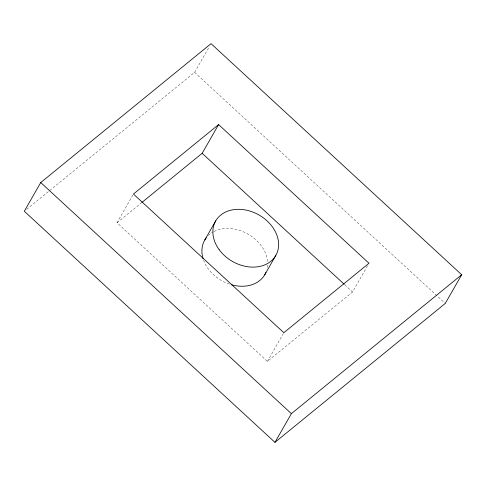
<?xml version="1.0" encoding="UTF-8"?>
<svg xmlns="http://www.w3.org/2000/svg" width="486" height="486" viewBox="0 0 486 486"><rect width="100%" height="100%" fill="white"/><g stroke="black" fill="none" stroke-linecap="round" stroke-linejoin="round"><path stroke-width="0.36" stroke-dasharray="2.43 1.82" d="M26.651 209.332L194.607 72.353L209.174 46.917M367.495 265.866L352.557 291.952L267.403 361.402L117.011 222.746L133.073 194.698M267.403 361.402L283.466 333.353M117.011 222.746L141.086 203.105M194.607 72.353L445.261 303.452M344.756 284.766L352.557 291.952M229.356 284.103A34.664 26.748 29.8 0 1 203.652 260.411M208.336 235.461A34.664 26.748 29.8 0 1 213.421 231.773M214.01 231.47A34.664 26.748 29.8 0 1 247.678 233.912A34.664 26.748 29.8 0 1 267.561 261.413M267.628 265.064A34.664 26.748 29.8 0 1 267.16 268.564"/><path stroke-width="0.73" d="M40.739 182.548L24.3 211.252L274.955 442.345L445.261 303.452L461.7 274.748L211.046 43.655L40.739 182.548L291.393 413.647L274.955 442.345M141.675 202.632L202.164 153.297L218.597 124.598L368.989 263.254L283.836 332.703L133.443 194.048L218.597 124.598M204.825 239.908L215.784 220.778M264.736 274.79L275.696 255.654M291.393 413.647L461.7 274.748M202.164 153.297L344.197 284.249M265.921 272.446A34.664 26.748 29.8 0 1 231.354 284.723M203.063 258.643A34.664 26.748 29.8 0 1 206.258 237.788M219.143 249.64A34.664 26.748 29.8 0 0 275.787 255.496A34.664 26.748 29.8 0 0 242.289 209.509A34.664 26.748 29.8 0 0 219.143 249.64"/></g></svg>
